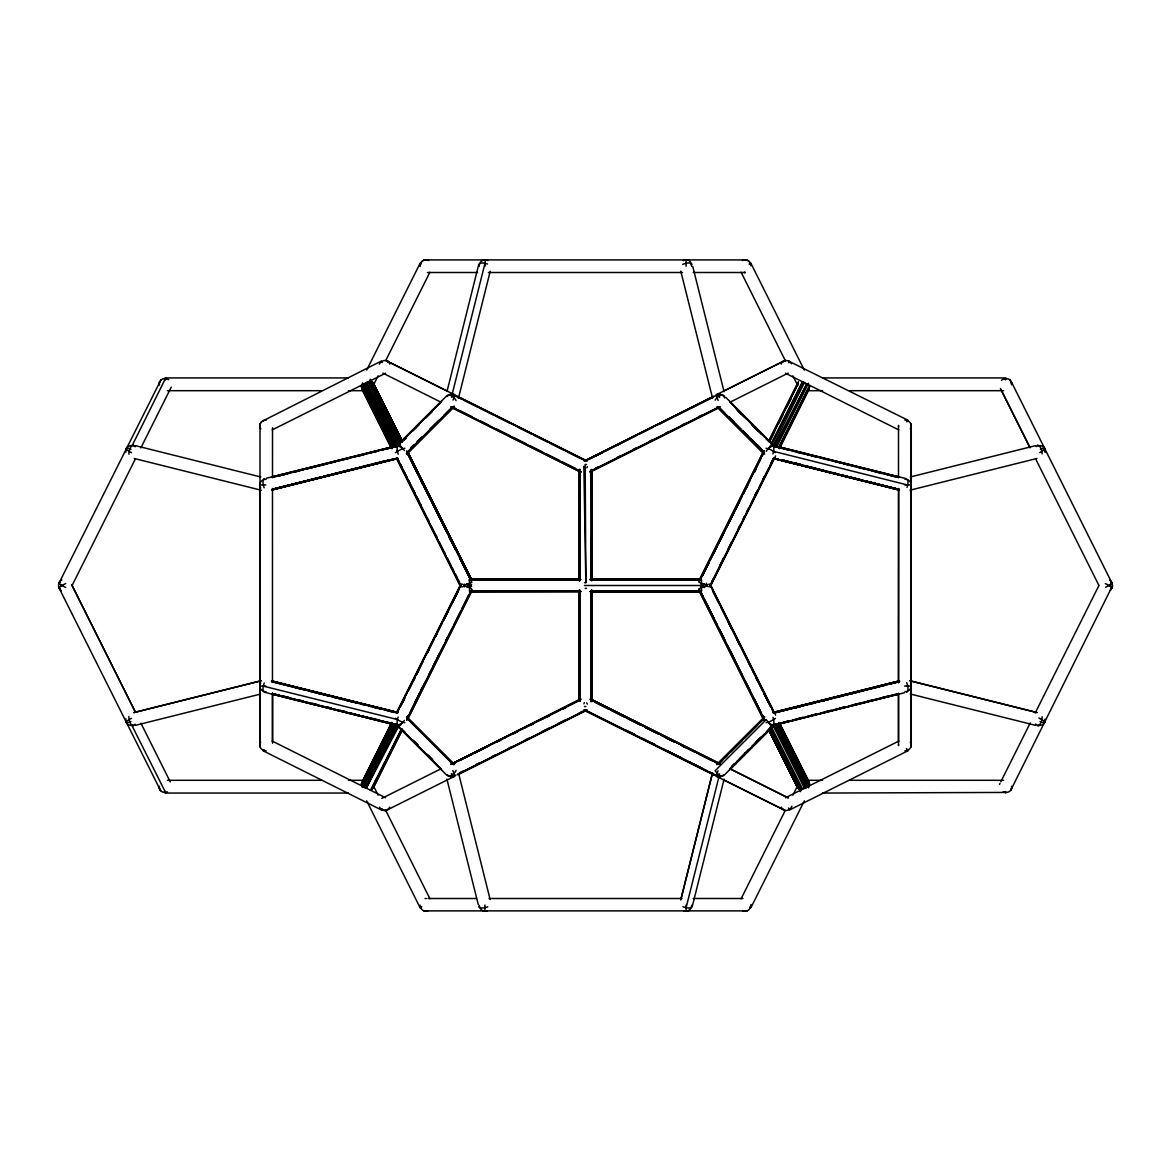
<?xml version="1.0" encoding="UTF-8"?>
<svg xmlns="http://www.w3.org/2000/svg" width="1171" height="1171" viewBox="0 0 1171 1171"><rect width="100%" height="100%" fill="white"/><g stroke="black" fill="none" stroke-linecap="round" stroke-linejoin="round"><path stroke-width="1.5" d="M272.506 477.753L272.521 427.752M579.118 700.126L579.177 590.594M591.779 590.404L591.838 701.488L591.721 590.286M898.494 477.797L898.508 425.351L898.552 426.566M898.669 488.527L898.508 682.913L898.494 488.556M911.272 687.875L910.892 747.127M579.382 469.952L579.147 580.304L579.133 469.366M579.308 701.18L579.484 589.994M590.77 656.609L590.901 701.561L591.823 590.55M579.601 589.862L579.235 701.327L579.235 590.418M579.513 580.875L580.069 469.454L580.231 513M579.25 591.501L579.601 701.136L580.231 596.185M580.143 579.762L580.231 567.086M590.77 605.714L590.872 591.223M590.77 636.175L591.062 590.535M260.548 428.571A6.397 5.723 -0.1 0 1 260.021 427.459L259.801 425.044A6.382 5.709 -0.1 0 1 266.124 420.096M260.709 683.074A6.382 5.709 0 0 0 259.801 685.342L259.757 686.543A6.382 5.709 0 0 0 266.124 691.798M260.021 746.835L259.801 744.419M898.552 744.419L898.508 745.634L898.508 693.715M1011.656 384.439L1009.944 379.872M397.247 450.381L397.833 453.001A6.382 2.796 75.8 0 0 398.301 454.246M464.536 584.139L464.536 586.847M264.309 682.927A6.382 2.796 -75.9 0 0 263.812 684.127L263.08 687.406A6.382 2.781 -76 0 0 263.314 690.788L263.87 691.841A6.382 2.781 -76 0 0 264.383 692.222L398.784 725.844A6.382 2.781 -75.9 0 1 397.203 720.941L397.73 718.306A6.382 2.781 -76.2 0 1 398.169 717.047M911.155 426.873L910.892 423.873M911.155 746.234L910.892 743.248M1045.132 719.184A6.382 5.577 26.9 0 1 1045.059 721.585L1044.678 722.053A6.397 1.391 26.7 0 0 1043.785 721.029M691.812 905.212L691.168 907.818A6.382 5.709 90 0 1 683.879 910.76A6.397 5.709 -90 0 0 689.134 910.291M907.701 480.212L906.354 478.69L772.216 445.156A6.382 2.766 -75.9 0 1 772.772 445.404L773.563 446.678A6.397 2.796 -75.9 0 1 773.811 450.045L773.284 452.679A6.397 2.796 -75.9 0 1 772.831 453.953M260.021 424.165L259.933 686.089M259.801 745.942L260.021 743.526M910.892 427.752L911.155 424.751M61.141 586.115L61.375 585.032A6.382 1.405 26.6 0 1 59.267 582.572L160.837 380.077M447.015 391.451L478.69 264.646M452.255 393.88L484.911 263.636L486.228 263.592A6.382 2.781 14 0 1 487.487 264.031M458.432 398.33L490.21 271.262M680.746 900.016L712.568 772.67M681.215 898.098L712.188 774.294M682.942 906.705A6.397 2.796 14 0 0 684.142 907.188L686.104 907.657L718.95 776.797M724.102 779.125L692.222 906.617A6.397 2.796 14 0 1 691.841 907.13L690.788 907.686A6.397 2.796 14 0 1 687.421 907.92L686.104 907.657M125.824 449.986L126.468 448.347A6.382 1.391 26.6 0 1 126.922 448.259M263.182 420.74L381.453 361.005L382.214 362.527M907.203 686.089L907.496 685.094A6.382 2.766 75.9 0 0 906.559 682.664M159.402 382.624L159.666 381.775A6.397 5.577 26.6 0 0 159.476 385.054M61.273 590.726A6.382 6.382 0 0 1 58.696 584.139L59.809 581.68M910.994 686.089L904.539 686.089M58.696 584.139L59.267 582.572A6.382 6.382 0 0 1 61.843 579.908M263.373 750.699L263.929 749.586L263.285 750.889L381.453 809.981L381.278 809.176A6.382 5.562 63.3 0 1 379.536 807.141M1010.763 790.249L1112.45 585.837L1112.026 583.173L1010.924 380.985A6.382 5.577 -26.4 0 0 1006.489 378.57L1003.84 378.95A6.382 5.577 -26.4 0 0 1001.512 380.282M1011.085 789.752L1011.524 788.654A6.382 5.577 26.5 0 0 1011.598 786.253A6.382 5.577 26.7 0 1 1011.085 789.752A6.382 5.577 26.5 0 1 1003.196 791.772M421.838 906.866L420.111 907.715L366.684 800.876M749.586 263.929L750.889 263.27L804.316 370.124M363.815 786.985L394.203 723.751L362.263 787.556M1109.625 585.954L1110.298 584.549A6.397 1.391 -26.6 0 0 1111.777 582.968L1111.294 582.397A6.397 1.405 -26.5 0 0 1110.855 582.382M999.507 784.438L1000.019 783.37M778.935 447.878L789.239 426.815M373.154 788.112L402.224 729.767L372.964 787.468L391.26 750.069M400.819 730.558L392.856 746.82L400.994 730.836M407.742 718.892L471.957 590.184L406.835 719.506L431.104 670.354M432.714 667.075L439.14 653.974M445.58 640.874L447.19 637.61M390.104 727.82L391.7 724.6M375.803 780.384L372.583 786.912L378.277 775.758M401.287 729.621L371.514 789.854L402.297 728.874L372.437 789.078M408.694 714.954L407.098 718.204L408.767 714.91M415.105 701.971L419.101 693.861M705.001 570.833L709.011 562.709M715.437 549.741L724.264 531.897M725.874 528.648L764.4 450.776M779.227 448.464L807.946 390.353M128.898 454.246A6.382 2.796 -76 0 1 128.912 453.001L129.381 450.381A6.382 2.796 -76 0 1 132.206 445.507L165.535 378.35L166.194 378.687M391.656 723.385L363.698 779.769L377.691 752.177M416.993 674.013L418.618 670.734M427.561 652.745L429.186 649.466M435.7 636.38L437.325 633.101M443.838 620.015L447.908 611.833M451.962 603.65L458.476 590.565M455.651 596.625L457.261 593.39M420.931 689.968L422.555 686.689M401.009 730.924L372.802 787.863L401.931 730.075M802.662 381.629L771.762 443.868L803.291 381.951M391.085 723.824L361.327 783.97L392.446 722.975M400.541 706.713L404.61 698.531M408.679 690.348L412.748 682.181M416.817 673.998L423.317 660.912M427.386 652.73L433.899 639.644M435.524 636.365L442.038 623.279M443.663 620.001L460.745 585.646M406.703 720.311L471.298 590.243M373.622 787L401.931 730.133M407.552 718.818L471.254 590.945M699.716 580.743L763.58 451.611M779.652 447.805L808.751 389.475M72.251 585.149L135.294 459.076M140.871 447.893L171.273 387.103M366.684 370.109L420.111 263.27L421.238 263.826M373.242 385.537L378.101 375.818M386.196 359.629L429.903 272.214M362.395 781.174L391.831 722.287M396.354 713.329L460.832 584.212M397.145 711.748L461.169 584.022L396.793 713.241L458.476 590.462M361.371 785.199L392.446 723.034M361.678 786.4L392.753 724.249M363.903 786.956L394.978 724.805L364.825 787.863L396.808 724.044L397.994 724.717L366.099 788.507L398.433 726.752M375.305 781.335L376.945 778.071M383.488 764.985L385.127 761.706M391.67 748.62L393.295 745.356M410.406 711.631L416.949 698.545M418.589 695.281L425.132 682.195M429.215 674.013L435.758 660.927M437.398 657.663L443.941 644.577M445.58 641.298L452.123 628.212M453.748 624.948L460.291 611.862M461.93 608.583L468.473 595.497M372.964 787.468L401.58 730.221M406.835 719.462L471.445 590.243M407.479 719.448L472.22 589.979M788.683 362.732L789.737 361.81A6.382 5.577 63.5 0 1 791.479 363.844M798.183 382.361L768.718 441.511M698.794 581.006L763.404 451.786M768.981 440.662L798.417 381.775M699.058 580.801L763.668 451.582M699.775 580.011L764.312 450.689M769.552 440.398L798.183 383.137M764.165 451.523L699.555 580.743L728.962 522.617M769.449 441.394L798.051 383.825L768.703 441.657M702.541 575.488L709.084 562.402M710.709 559.138L717.252 546.052M718.892 542.773L725.435 529.687M727.074 526.423L733.617 513.337M735.256 510.058L741.799 496.972M745.883 488.79L749.967 480.622M754.065 472.44L760.608 459.354M762.233 456.075L763.873 452.811M770.577 439.725L774.66 431.543M778.759 423.36L782.843 415.178M786.927 407.01L791.025 398.828M702.673 575.62L704.298 572.356M713.3 554.366L714.939 551.087M721.482 538.001L723.122 534.737M729.665 521.651L731.29 518.372M737.832 505.287L739.472 502.022M746.015 488.936L747.654 485.658M772.714 446.136L804.609 382.346M775.802 445.961L806.878 383.795M776.666 446.956L808.561 383.166M778.51 447.644L809.585 385.493M711.383 582.411L713.007 579.147M719.55 566.061L723.649 557.879M727.733 549.697L731.831 541.529M738.359 528.443L739.999 525.164M746.542 512.078L748.181 508.814M754.724 495.728L756.364 492.449M762.907 479.363L764.531 476.099M771.074 463.013L772.714 459.735M710.27 585.339L774.06 457.759L769.976 465.795M779.066 447.805L807.243 391.319M710.124 586.173L773.914 458.593M779.301 447.615L809.688 386.708M709.846 586.949L774.573 457.7L723.136 559.518M779.125 448.625L809.512 387.894M710.168 586.773L775.641 455.856M779.769 447.615L808.385 390.367M906.866 421.823L907.73 420.111L788.639 361.107L789.737 361.81M741.111 898.772L784.819 811.357M792.913 795.168L797.773 785.448M804.331 800.876L750.904 907.73L749.777 907.159M1000.839 781.745L1030.29 722.858M1035.179 713.051L1098.735 585.895M396.984 712.114L460.95 584.915M402.97 701.985L404.595 698.765M413.539 680.995L415.163 677.76M379.331 748.942L385.888 735.974M712.539 580.523L721.512 562.739M370.417 790.44L401.272 729.533M382.346 767.737L391.26 750.084M730.602 519.397L737.13 506.472M743.658 493.547L745.298 490.327M743.029 519.09L744.654 515.855M751.197 502.93L757.725 490.02M759.364 486.785L768.337 469.015M770.899 444.014L802.647 381.556M908.403 686.089L907.891 687.084A6.397 2.781 76 0 1 907.759 690.553L907.247 691.695A6.382 2.781 75.9 0 1 906.764 692.149M590.828 470.844L591.457 469.644A6.397 6.397 0 0 1 590.623 471.123M773.914 446.766L806.819 383.751M420.184 907.686L421.062 907.247M906.969 487.487A6.382 2.796 -75.9 0 0 907.408 486.228L907.935 483.579A6.382 2.796 -75.9 0 0 907.701 480.198M397.379 446.898L397.891 445.756A6.382 2.781 76.1 0 1 398.93 445.126L266.578 478.222M1110.986 589.569L1111.747 588.413M263.768 479.29L263.241 480.432A6.382 2.796 75.8 0 0 263.109 483.916L263.709 486.536A6.382 2.796 75.8 0 0 264.178 487.765M484.911 911.038L484.75 911.258A6.382 5.709 89.9 0 0 487.136 910.76A6.382 5.709 -90 0 1 479.202 905.212M456.075 770.372A6.382 3.689 -45 0 1 454.714 772.553L452.753 774.412A6.382 3.689 -45 0 1 449.474 775.905L447.644 775.758A6.382 3.674 -45 0 1 446.956 775.348L395.564 723.941M1005.479 792.811L1005.479 791.494M729.504 769.449L745.781 752.909M748.284 750.362L759.555 738.901M765.805 732.548L772.07 726.181L766.961 731.275M411.006 447.556L413.539 444.995M406.644 452.855L453.894 406.396M441.496 401.536L402.224 441.086L373.608 383.971M406.527 453.836L453.44 406.674M729.899 768.732L736.252 762.336M740.072 758.501L750.23 748.254M755.324 743.131L764.209 734.173M729.767 769.362L769.084 729.855M441.438 401.243L401.419 441.335L441.394 401.565M402.531 441.408L406.381 437.544M412.939 430.899L419.247 424.649M425.717 418.091L432.128 411.768M406.454 453.118L452.796 406.688M718.687 764.019L722.492 760.199M725.025 757.652L764.37 718.16M730.455 768.937L769.83 729.518L729.665 769.581L769.435 729.606L798.066 787.761L768.703 729.401L797.51 787.322L768.952 730.265M395.564 447.044L446.956 395.637A6.382 3.674 45.1 0 1 452.738 396.588M407.245 453.397L453.499 407.142M716.754 764.663L764.634 716.798M717.311 764.4L764.59 717.12M718.233 764.517L727.147 755.602M730.953 751.782L742.399 740.321M744.946 737.774L757.666 725.039M760.213 722.492L764.019 718.672M736.574 761.736L745.312 752.924M751.738 746.571L760.579 737.715M773.08 725.961L729.621 769.42L773.768 725.596M717.442 763.96L764.4 717.34M731.904 766.097L734.48 763.536M744.815 753.275L748.693 749.425M756.437 741.741L761.604 736.618M729.914 768.776L737.569 761.179M740.116 758.647L769.464 729.504L797.875 786.663L780.984 752.411M416.92 441.774L422.043 436.754M429.742 429.215L438.715 420.418M443.838 415.383L452.811 406.586M403.819 440.325L406.396 437.808M484.911 911.111L484.911 905.037M782.462 362.029L784.453 360.756M126.263 448.742L126.131 448.844A6.382 5.577 26.6 0 1 128.561 446.253M387.864 809.556L386.269 810.332M388.099 809.381L385.976 810.405M470.113 591.238L471.269 590.521M467.185 587.11A6.382 1.391 -26.5 0 0 469.556 585.866L470.64 585.207A6.382 1.391 -26.5 0 0 471.562 584.549M382.112 808.678L381.278 809.176A6.397 5.577 63.3 0 0 389.68 807.141M783.136 361.429L785.317 360.536M160.632 790.703L59.428 588.735L60.336 588.589M580.875 698.941L451.494 764.341L500.632 739.926M464.375 758.252L472.542 754.139M480.695 750.04L488.863 745.927M497.031 741.829L505.184 737.73M513.352 733.617L526.408 727.045M529.673 725.405L542.729 718.848M545.993 717.194L559.065 710.636M562.329 708.997L580.274 699.965M272.214 429.889L385.552 373.227M749.177 264.134L750.831 263.299M716.784 394.539L783.384 361.268M584.08 461.052L713.768 396.135M723.195 391.334L784.175 360.858M584.827 460.876L712.407 397.086M585.661 460.73L713.241 396.94M588.589 459.618L603.665 451.904M604.939 451.45L620.015 443.721M621.303 443.267L636.38 435.539M639.644 433.914L652.73 427.371M658.922 424.458L673.998 416.73M675.272 416.276L690.348 408.547M691.637 408.094L706.713 400.38M707.987 399.926L713.256 397.101M595.38 468.327L598.644 466.702M616.634 457.7L619.913 456.061M632.999 449.518L636.263 447.878M649.349 441.335L652.628 439.711M665.714 433.168L668.978 431.528M682.064 424.985L685.342 423.346M698.428 416.803L701.692 415.163M590.243 471.284L719.477 406.674M590.257 471.445L720.209 406.615M590.228 471.84L719.448 407.23M590.052 472.176L719.287 407.552M730.499 401.96L788.156 373.125M381.79 798.402L440.442 769.084M579.469 699.555L450.806 764.37L580.304 699.936M451.538 764.004L580.757 699.394M459.749 760.594L463.028 758.969M476.114 752.426L484.296 748.328M497.382 741.785L500.646 740.16M513.732 733.617L517.011 731.977M530.097 725.435L533.361 723.795M546.447 717.252L549.726 715.613L541.529 719.594M459.749 772.714L463.013 771.074M476.099 764.531L479.378 762.892M492.464 756.349L495.728 754.71M508.814 748.167L512.093 746.542M525.179 739.999L528.443 738.359M541.529 731.816L549.711 727.733M557.894 723.634L566.061 719.55M579.147 713.007L582.426 711.368M457.759 774.046L585.354 710.255M458.608 773.914L586.188 710.109M457.48 774.821L586.92 709.948M453.88 772.977A6.382 1.405 63.2 0 1 454.231 776.461L387.103 810.01A6.382 5.562 63.3 0 1 382.375 809.878M459.12 774.002L586.978 710.08M785.463 797.758L898.786 741.097M906.515 748.459L907.73 750.889L789.547 809.981L788.581 808.034M503.896 738.301L516.982 731.802M525.164 727.733L533.347 723.663M452.928 764.034L456.163 762.423M473.977 753.568L477.212 751.958M595.497 456.061L603.68 452.021M616.78 445.551L620.045 443.941M1042.117 453.938A6.382 2.781 76 0 0 1042.058 452.679L1041.531 450.045A6.382 2.781 75.9 0 0 1039.306 445.917L1037.36 446.019A6.382 5.562 -26.5 0 0 1036.13 446.59M125.941 452.123A6.382 5.577 26.4 0 1 131.313 445.624L133.479 445.156M478.939 264.104L479.583 263.797A6.382 5.709 -90 0 1 485.365 259.757A6.382 5.709 89.9 0 1 487.678 260.533A6.382 5.709 90 0 0 481.896 260.694M363.01 781.73L364.152 781.233M1039.306 445.917L1039.994 445.624A6.382 5.562 -26.5 0 1 1044.298 447.82M906.881 750.611L908.125 750.099L907.73 750.889M420.228 263.329L420.755 263.182A6.382 5.709 89.9 0 1 424.458 259.918L746.542 259.918A6.382 5.709 -89.9 0 1 750.904 265.788M485.365 259.757L484.911 266.285M135.163 724.234A6.382 5.577 -26.5 0 1 132.66 725.244L130.684 725.347A6.382 5.577 -26.7 0 1 126.131 722.141L126.248 722.331M278.639 475.938L289.178 473.274M292.691 472.396L303.245 469.747M306.758 468.854L317.297 466.204M320.81 465.311L331.349 462.662M334.877 461.769L345.416 459.12M348.929 458.227L398.14 445.844M291.681 484.384L272.243 489.288L397.35 458.285L272.433 489.785M295.209 483.491L305.807 480.813M309.349 479.92L319.946 477.241M323.489 476.348L328.788 475.016M332.315 474.123L342.927 471.445M346.455 470.552L357.053 467.873M360.595 466.98L365.894 465.634M374.735 463.409L380.033 462.077M271.789 489.537L361.78 466.834M365.308 465.941L375.891 463.277M379.419 462.384L390.002 459.705M271.804 489.873L397.32 458.3M899.328 681.01L773.797 712.554L899.372 681.551M773.738 712.685L898.743 681.244M775.246 712.554L898.977 681.376L773.123 712.51M782.228 710.958L775.158 712.744L796.295 707.547M785.756 710.065L796.368 707.386M833.474 698.033L799.895 706.494L810.391 704.064M837.016 697.14L898.874 681.537M800.803 706.464L795.519 707.796L800.759 706.406M814.884 702.907L809.615 704.239L814.884 702.863M823.696 700.682L828.98 699.35L823.711 700.668M846.574 694.901L857.143 692.237M860.656 691.344L871.224 688.68L860.787 691.388M874.752 687.787L885.305 685.123M888.833 684.23L899.387 681.566M271.467 477.007L399.252 445.156M272.653 477.08L390.909 447.512M274.146 476.963L307.68 468.59M311.208 467.697L321.805 465.048M325.333 464.17L335.916 461.52M339.444 460.642L350.041 457.993M353.569 457.114L364.152 454.465M367.679 453.587L378.277 450.937M381.805 450.059L392.387 447.41M279.357 475.821L284.641 474.504M293.467 472.294L298.766 470.976M307.592 468.766L312.891 467.449M316.419 466.556L327.002 463.921M330.529 463.028L335.828 461.711M344.655 459.5L349.953 458.183M358.765 455.973L364.064 454.655M372.89 452.445L378.189 451.113M387.001 448.917L392.3 447.585M276.4 488.205L287.027 485.555M290.569 484.677L301.21 482.013M304.753 481.135L352.603 469.176M356.16 468.298L366.786 465.634M370.329 464.755L395.139 458.564M272.14 489.463L395.681 458.578M271.672 489.99L397.584 458.432M272.902 489.785L398.199 458.461M910.189 477.007L1035.632 445.624M910.013 490.195L1036.95 458.461M133.787 712.612L261.118 680.761M133.918 712.568L261.265 680.746M135.382 725.361L260.548 694.066M772.67 712.568L899.46 680.922M773.255 712.524L898.098 681.2M773.914 712.436L899.445 680.922M781.335 711.265L786.634 709.933M851.961 693.598L857.245 692.266M874.913 687.86L885.496 685.211M889.023 684.318L899.621 681.668M783.384 722.229L788.654 720.912M797.451 718.716L802.721 717.399M811.518 715.203L816.787 713.886M825.57 711.69L830.854 710.387M839.636 708.192L844.906 706.874M853.703 704.679L858.972 703.361M867.755 701.166L873.039 699.848M881.822 697.653L887.091 696.35M778.613 723.59L789.21 720.941M792.738 720.063L803.321 717.413M806.848 716.52L817.446 713.886M820.973 712.993L831.556 710.343M835.099 709.465L845.682 706.816M849.209 705.937L896.854 694.022M772.889 725.156L898.523 693.744M771.762 725.844L898.83 694.066M904.436 692.764L772.07 725.859A6.382 2.781 75.9 0 0 773.826 721.248L773.372 718.628A6.382 2.766 75.9 0 0 772.933 717.369M271.789 489.888L398.038 458.476M365.132 465.809L370.446 464.492M379.316 462.296L384.63 460.979M814.006 702.995L824.501 700.58M828.102 699.511L838.597 697.096M842.212 696.013L852.781 693.408M856.308 692.529L861.593 691.227M870.404 689.046L875.688 687.728M423.873 910.877L747.127 910.877M743.541 260.006L744.741 259.757A6.382 5.709 90 0 0 742.429 260.533M164.218 378.584L165.535 378.35M1004.162 378.848L1006.797 378.584M688.607 260.372A6.382 5.709 -89.8 0 0 687.45 259.918L684.45 260.006A6.382 5.709 -89.8 0 0 683.352 260.533A6.382 5.709 90 0 1 691.432 263.812L692.149 264.236M1043.947 722.741L1044.752 722.331A6.382 1.391 26.6 0 0 1042.805 720.253L1040.082 718.613M906.881 420.389L907.627 420.301M1037.535 725.844A6.382 2.781 -76 0 0 1038.809 725.493L1039.994 725.361A6.382 5.577 26.6 0 0 1045.22 719.814M420.491 907.188A6.382 5.709 89.9 0 0 425.673 911.258L426.873 911.14M425.058 898.538L426.273 898.508M584.49 582.675L585.851 582.646L585.163 464.463L586.525 464.492M1110.679 582.397L1111.806 582.88A6.397 1.405 -26.5 0 1 1109.64 585.032L1108.029 586.027A6.397 1.405 -26.5 0 1 1105.629 587.257M472.982 580.231L580.743 579.63L469.849 579.616M481.647 580.231L470.669 580.099L579.499 579.777M579.733 590.931L470.391 591.238L581.036 591.487L470.142 591.618M590.535 591.077L688.929 590.77M581.006 591.516L469.322 591.882M700.009 590.726A6.382 6.382 0 0 0 701.195 591.384L589.979 591.604L700.58 591.765M427.459 272.506L477.592 272.506M488.38 272.506L682.473 272.506M693.276 272.506L745.341 272.506L744.127 272.404A6.382 5.709 90 0 0 745.312 272.506M348.431 377.926L165.535 377.926L165.535 379.843M822.569 377.926L1005.479 377.926L1005.479 379.843M167.365 390.69L321 390.69M348.431 390.69L363.069 390.69M807.946 390.69L822.569 390.69M850.014 390.69L1003.649 390.69M265.788 484.896L259.742 484.896L259.757 745.634A6.382 5.709 0 0 0 266.124 750.889M904.539 484.896L911.243 484.896L911.258 425.659L911.272 483.111M470.464 579.133L580.099 579.118M591.004 579.118L701.37 579.133M589.994 579.484L700.902 579.484L590.404 579.235M590.257 579.616L701.166 579.616M591.267 580.084L700.346 580.084L589.964 579.513M467.317 585.5L470.962 585.5M584.461 585.5L703.683 585.5M469.571 591.077L580.479 591.077M590.755 591.867L700.199 591.882M265.788 686.089L259.86 686.089L259.801 685.328M167.365 780.296L321 780.296M348.431 780.296L363.069 780.296M807.946 780.296L822.569 780.296M850.014 780.296L1003.649 780.296M348.431 793.06L165.535 793.06L165.535 791.494M822.569 793.06L1006.46 792.43M428.059 898.508L476.407 898.508M489.01 898.508L682.005 898.508M693.203 898.494L742.941 898.508M469.527 579.162L580.714 579.279L470.113 579.484L579.469 579.733M701.488 591.823L590.301 591.706L700.902 591.501L591.545 591.253L700.36 590.916L660.268 590.77M470.654 580.084L514.391 580.231M545.291 590.77L579.762 590.887M590.521 591.092L701.166 591.37M658 590.77L701.444 591.062M686.104 259.772L686.104 266.285M745.341 911.258L744.127 911.14A6.382 5.709 -89.9 0 1 742.97 910.76A6.397 5.723 89.7 0 0 745.341 911.258A6.382 5.709 -89.9 0 0 750.904 904.524M163.896 792.357L165.535 792.694M427.474 260.006L426.273 259.757A6.382 5.709 -90 0 1 428.586 260.533M781.32 459.705L791.889 462.34L781.277 459.779L786.634 461.052M800.686 464.521L795.402 463.204L814.723 468.21M795.475 463.233L800.788 464.55M809.629 466.731L814.943 468.049M272.023 681.361L397.115 712.451L271.555 680.922M295.312 687.728L300.596 689.046M309.422 691.227L314.706 692.529M318.234 693.408L328.802 696.013L323.489 694.637M346.426 700.375L357.009 702.995M360.536 703.873L371.105 706.494M374.632 707.357L395.783 712.597M273.019 693.715L280.103 695.472M283.645 696.35L288.959 697.667M326.167 706.903L331.481 708.221M340.351 710.416L345.665 711.734M771.601 445.185L898.991 476.904M778.525 447.234L898.523 477.241M772.714 445.946L779.784 447.703M783.311 448.595L793.894 451.245M797.422 452.123L808.019 454.772M811.547 455.651L822.13 458.3M825.657 459.178L836.255 461.828M839.783 462.706L850.366 465.355M853.908 466.234L887.428 474.621M890.97 475.499L898.025 477.27M778.7 447.585L783.999 448.917M792.826 451.113L798.124 452.445M806.951 454.655L812.235 455.973M821.061 458.183L826.36 459.5M835.186 461.711L840.471 463.028M844.013 463.921L854.596 466.556M858.123 467.449L863.422 468.766M872.249 470.976L877.533 472.294M886.359 474.504L891.658 475.821M774.163 458.754L897.952 489.756M772.962 458.476L899.46 490.078L773.694 458.315M135.236 445.595L260.826 477.007M134.211 458.476L261.279 490.254M910.013 680.79L1036.803 712.51M909.735 680.746L1037.082 712.568M910.204 693.993L1035.764 725.391M271.789 681.112L398.33 712.568M273.033 681.229L398.052 712.51M271.467 681.668L296.161 687.86M299.527 688.636L310.271 691.388M313.667 692.178L324.279 694.842M327.807 695.72L338.419 698.384M341.947 699.263L352.559 701.927M356.145 702.863L361.4 704.137M370.27 706.406L375.54 707.679M384.381 709.933L389.694 711.221M263.182 686.089L397.203 719.492M272.477 693.744L392.49 723.751M271.731 694.066L399.399 725.8M783.414 448.786L788.698 450.118M797.51 452.328L802.794 453.645M811.605 455.87L816.904 457.188M876.816 472.22L882.1 473.552M890.911 475.763L896.196 477.08M765.966 448.259A6.382 1.391 26.6 0 1 773.533 451.333L907.203 484.896M818.251 469.103L828.805 471.767M832.332 472.66L842.886 475.324M846.413 476.216L899.226 489.537L773.592 458.373L898.581 489.785M899.196 489.873L773.68 458.3L898.786 489.302L879.333 484.384M271.804 681.112L397.32 712.685M283.792 696.262L289.076 697.594M326.065 706.889L331.349 708.221M340.161 710.431L345.445 711.763M348.973 712.641L359.541 715.305M363.054 716.184L373.637 718.848M377.15 719.726L387.718 722.39M391.246 723.268L398.301 725.039M272.975 693.73L390.924 723.458M272.316 694.037L392.051 724.088M778.949 446.912L898.391 477.065M790.981 462.077L796.28 463.409M805.121 465.634L810.42 466.98M813.947 467.873L824.56 470.552M828.087 471.445L838.685 474.123M842.227 475.016L847.526 476.348M851.054 477.241L861.666 479.92M865.193 480.813L875.806 483.491M272.243 681.698L291.681 686.601M295.209 687.494L305.807 690.173M309.349 691.066L319.946 693.744M346.455 700.448L357.053 703.112M360.595 704.005L365.894 705.352M374.735 707.577L380.033 708.923M388.874 711.148L394.173 712.495M372.861 718.467L378.16 719.814M387.001 722.039L392.3 723.385M385.683 360.536L454.934 394.964A6.382 5.577 -63.6 0 1 456.485 396.808M907.335 750.099L907.671 750.772L907.174 749.762M723.107 779.608L785.024 810.405M132.206 445.507L133.962 446.136A6.382 5.577 26.4 0 1 135.163 446.751M452.987 400.101A6.382 1.391 -63.5 0 0 454.158 394.51L453.338 394.188A6.382 5.577 -63.6 0 0 449.723 394.51L448.083 395.564A6.382 5.577 -63.6 0 0 447.161 396.545M714.53 774.192A6.382 5.577 -63.5 0 0 716.081 776.022L717.677 776.797A6.382 5.577 -63.5 0 0 723.415 774.968M1038.809 725.493L1038.018 725.171A6.382 5.577 26.6 0 1 1035.545 724.029M716.842 776.475L784.731 810.332M484.911 263.636L483.594 263.065A6.382 2.781 14 0 0 480.227 263.299L479.583 263.797A6.382 5.709 90 0 0 479.202 266.461M386.562 360.756L447.79 391.334M690.348 762.497L585.661 710.402L713.315 774.47M693.627 764.121L706.713 770.635M709.977 772.26L713.256 773.899L710.065 772.275M584.124 710.036L713.739 774.851L584.036 710.08L713.256 774.207L663.21 748.898M785.463 373.242L898.786 429.903M457.276 396.149L586.788 460.818M455.212 395.52L586.949 461.154M457.759 396.94L585.354 460.73M457.759 397.101L461.023 398.74M464.302 400.38L477.387 406.923M480.652 408.547L493.738 415.09M497.016 416.73L510.102 423.273M518.285 427.371L531.371 433.914M534.635 435.539L547.721 442.082M550.999 443.721L564.085 450.264M567.35 451.904L580.435 458.447M452.826 407.127L456.09 408.767M459.369 410.392L472.455 416.935M480.622 421.033L488.805 425.117M496.987 429.201L510.073 435.744M513.337 437.383L526.423 443.926M529.702 445.565L542.788 452.108M546.052 453.748L559.138 460.291M562.417 461.916L575.503 468.459M451.538 406.835L580.757 471.445M450.689 406.688L580.816 471.942M382.858 373.125L440.516 401.96M451.786 407.596L581.006 472.206L452.021 407.625M590.521 699.072L719.243 763.404M787.6 797.597L730.631 769.098L788.405 798.022M590.199 699.043L719.418 763.653M591.092 699.687L720.311 764.297M590.257 699.555L720.077 764.458L591.296 699.599M595.512 702.527L608.598 709.07M611.862 710.709L624.948 717.252M628.227 718.877L641.313 725.42L590.843 699.863M657.663 733.602L644.577 727.059L657.648 733.646M660.942 735.242L674.028 741.785M682.21 745.868L695.296 752.411M698.56 754.051L711.646 760.594M714.925 762.233L718.189 763.873M584.929 710.036L715.788 775.465M272.228 741.082L385.552 797.744M591.223 699.409L718.935 763.404M630.906 732.461L634.126 734.085M651.896 743.029L655.131 744.654M668.056 751.153L680.98 757.652M689.06 761.706L701.985 768.205M665.787 737.774L673.94 741.887M682.078 746L685.342 747.654M626.046 730.133L634.126 734.217M642.206 738.286L655.131 744.815M379.36 364.166A6.397 5.577 -63.6 0 1 386.811 360.844L387.864 361.429M61.141 584.871L63.263 586.188A6.382 1.405 26.6 0 0 65.693 587.418M1044.239 448.259L1045.059 449.401A6.382 5.577 -26.6 0 1 1045.132 451.816M782.901 809.381L783.897 810.01M452.753 396.574L454.699 398.433A6.382 3.689 45 0 1 456.075 400.614M755.31 428.352L757.9 430.913M717.706 407.332L763.536 452.709M764.165 452.46L718.101 406.732L764.517 453.104M397.13 725.522L441.13 769.201M406.527 717.091L453.631 764.048L407.391 717.721M396.632 724.878L441.394 769.42M725.566 397.159L775.597 447.263M729.621 401.58L773.08 445.024M769.464 441.511L729.855 401.887L751.475 423.843M737.73 410.421L746.571 419.262M754.168 426.844L761.75 434.426M729.152 416.92L734.261 422.028M743.204 430.972L748.313 436.095M755.983 443.75L761.091 448.874M764.312 453.353L718.306 407.347L763.99 452.299L760.242 448.537M717.238 406.571L764.604 454.128M717.823 407.449L763.829 453.455M406.923 717.34L454.202 764.619M406.6 717.296L453.88 764.575M406.644 718.13L453.118 764.546M402.648 729.796L405.21 732.343M414.168 741.287L418.003 745.122M428.249 755.339L432.084 759.174M718.526 406.791L724.849 413.114M728.64 416.905L741.272 429.552M743.805 432.084L756.451 444.731M717.34 406.879L763.799 453.426M412.895 740.057L418.003 745.166M426.932 754.124L433.299 760.506M401.419 729.65L441.438 769.757M402.224 729.914L409.821 737.554M412.353 740.116L441.496 769.449M735.359 407.859L744.229 416.817M750.582 423.229L758.193 430.899M765.805 438.583L768.337 441.145M755.295 427.708L764.195 436.724M736.53 409.367L741.609 414.519M751.782 424.824L754.314 427.4M729.899 401.814L750.377 422.731M752.938 425.351L761.897 434.5M757.505 444.98L760.008 447.542M751.562 439.169L754.109 441.789M761.736 449.605L764.282 452.211M470.64 585.207L471.562 586.437M686.104 911.038L686.104 905.037M1044.298 447.805L1044.752 448.581A6.382 5.562 -26.5 0 1 1045.059 452.123M263.49 420.609L263.49 420.609A6.382 5.709 0 0 0 259.772 425.351L259.933 427.166M469.571 585.866L469 584.797A6.382 1.391 26.5 0 0 466.556 583.597M579.557 469.644L580.187 470.844M590.828 700.141L591.457 701.356M755.91 677.76L757.549 680.995M764.092 693.905L768.176 701.985M772.26 710.05L773.899 713.241M402.253 441.365L372.964 383.532L391.26 420.916M449.02 537.211L450.659 540.431M459.661 558.186L461.301 561.421M467.844 574.332L471.108 580.787L467.844 574.229M397.115 457.7L398.74 460.935M402.839 469.015L406.923 477.08M413.465 490.005L415.09 493.225M712.539 590.462L774.47 713.315M727.733 621.274L731.846 629.427M735.959 637.58L740.072 645.719M744.185 653.872L750.772 666.899M752.426 670.163L773.006 710.899M786.356 738.579L787.981 741.785M796.909 759.437L803.394 772.275M699.716 591.077L760.579 711.675M370.168 379.199L401.258 441.35L371.983 381.483L402.268 441.335L372.7 382.053L401.975 440.53M372.876 384.161L401.58 441.174L372.934 383.224L402.312 441.584M779.315 722.814L808.619 781.203M771.265 726.679L802.677 789.195M703.142 596.668L699.892 590.199L703.142 596.771M707.211 604.748L713.71 617.659M720.209 630.584L724.278 638.663M730.777 651.588L734.846 659.668M406.542 450.908L471.401 579.704M471.225 580.026L407.259 452.679L421.721 481.793M412.807 464.448L416.861 472.528M423.36 485.453L427.43 493.533M431.484 501.612L440.428 519.382M442.053 522.617L450.981 540.387M452.606 543.607L471.298 580.772L406.981 451.523L471.854 580.801M466.673 572.385L468.327 575.649M398.081 459.983L402.18 468.151M403.819 471.415L410.392 484.472M412.031 487.736L418.589 500.793M420.243 504.057L426.8 517.128M430.899 525.281L435.012 533.449M439.11 541.617L443.209 549.77M447.322 557.938L451.421 566.105M457.978 579.162L459.618 582.426M396.984 459.076L460.466 585.368M131.708 725.083L165.535 792.401M1001.249 390.104L1029.865 447.351M1035.574 458.769L1098.954 585.5M741.097 272.214L785.624 361.254M792.899 375.832L797.758 385.537M710.168 584.212L775.641 715.13M809.512 783.092L779.257 722.566L808.371 781.042L779.257 723.224L806.643 778.642M774.455 713.271L709.846 584.051L770.664 706.699L764.078 693.613M779.066 723.18L809.688 784.277M712.554 590.565L719.096 603.65M720.736 606.915L727.279 620.001M728.918 623.279L735.461 636.365M737.086 639.629L743.629 652.715M747.727 660.898L754.27 673.984M755.91 677.262L762.453 690.348M778.51 723.341L809.585 785.492M778.13 724.542L809.205 786.707M776.666 724.029L808.561 787.82M806.878 787.19L775.802 725.039L805.897 788.068M773.914 724.234L805.809 788.024M772.714 724.849L804.609 788.639M770.255 726.971L801.33 789.137M769.815 728.362L800.891 790.513M702.541 595.497L709.084 608.583M710.709 611.862L717.252 624.948M718.892 628.212L725.435 641.298M727.074 644.577L733.617 657.663M735.256 660.927L741.799 674.013M745.883 682.195L749.967 690.378M754.065 698.545L760.608 711.631M769.479 729.489L800.569 791.64M699.555 590.243L764.165 719.462M769.332 730.397L798.768 789.283M698.794 589.994L763.404 719.214M769.054 730.514L798.022 788.39M471.445 579.63L407.61 451.816L471.65 579.923M372.012 381.512L402.268 442.023M408.137 454.816L414.68 467.902M416.32 471.166L422.863 484.252M424.488 487.531L431.03 500.617M432.67 503.881L439.213 516.967M440.852 520.246L447.395 533.332M449.035 536.596L455.578 549.682M459.661 557.864L466.204 570.95M375.305 389.65L376.945 392.929M383.488 406.015L385.127 409.279M391.67 422.365L393.295 425.644M369.816 380.385L400.892 442.55M369.348 381.834L400.438 443.985M368.338 381.57L399.75 444.307M366.728 382.229L398.623 446.019M365.484 382.785L397.379 446.59M364.386 383.576L396.281 447.366M362.644 382.902L394.539 446.693M361.941 384L393.017 446.151M361.488 385.186L392.563 447.351M363.786 391.012L367.05 397.555M371.148 405.737L377.691 418.823M379.331 422.087L385.874 435.173M387.499 438.452L391.597 446.619M400.555 464.272L402.195 467.551M408.738 480.637L412.821 488.805M416.92 496.987L421.004 505.169M427.547 518.255L429.186 521.519M435.729 534.605L437.369 537.884M443.911 550.97L445.536 554.234M452.079 567.32L453.719 570.599M361.312 386.415L392.387 448.566M363.083 390.367L391.7 447.615M396.662 457.744L460.891 586.188L398.023 459.925M361.415 387.616L391.89 448.625L364.093 392.153M396.545 457.729L461.008 587.125L396.837 458.769M362.498 390.104L391.129 447.351M373.256 785.448L378.101 795.168M385.391 809.732L429.918 898.772M71.709 584.797L135.294 711.939M72.251 585.851L135.221 711.792M140.944 723.239L170.322 781.994M1000.415 388.435L1030.085 447.805M763.668 719.404L699.277 590.228L764.18 719.506L715.349 621.303M768.718 729.709L797.202 786.736M407.625 451.83L471.84 580.333M373.505 383.664L402.37 441.643M407.552 452.182L471.254 580.055M361.663 388.435L391.334 447.805M396.969 458.754L460.774 586.583M704.781 600.035L713.725 618.039M769.508 730.558L797.758 787.454M769.376 730.66L797.422 787.044M423.331 485.028L434.602 507.702M436.212 510.937L445.053 528.75M449.079 536.845L455.519 549.799M461.96 562.753L465.985 570.848M420.931 481.032L422.555 484.296M455.651 574.375L457.261 577.61M779.374 723.985L790.527 746.542M794.524 754.607L803.291 772.333M789.356 768.82L793.338 776.885M770.518 731.246L776.958 744.273M375.276 389.123L381.702 402.151L375.291 389.27M390.558 420.067L392.168 423.331M368.338 381.629L399.077 443.765M392.856 424.18L400.819 440.428M373.593 410.465L391.831 447.703M381.775 426.815L392.065 447.878M159.476 788.654L160.076 790.001A6.382 5.577 -26.5 0 0 167.497 791.918M1011.437 382.053L1011.524 382.346A6.382 5.577 -26.4 0 1 1011.598 384.747M692.778 266.564L724.073 391.7M680.775 271.13L712.524 398.038M458.827 774.28L490.151 899.591M446.912 779.125L478.236 904.436M911.155 744.127L911.258 745.341L911.258 685.943M691.812 266.461L690.568 263.241A6.397 2.781 -14 0 0 687.084 263.109L685.108 263.504A6.382 2.781 -14.1 0 0 682.664 264.426M583.861 466.38L585.851 582.646M590.77 538.001L591.048 579.63M579.806 591.487L580.231 660.283M591.399 591.677L591.618 701.034L591.618 589.95M591.501 701.019L591.253 590.374L591.092 701.429M590.77 596.61L591.092 700.463M580.231 628.915L580.099 590.652L579.777 701.297L579.513 589.964M898.494 693.203L898.508 742.033M591.838 470.581L591.867 579.806M272.506 693.232L272.521 741.741M259.742 687.889L259.757 745.634M911.155 488.556L911.155 682.43M910.818 486.726L910.818 684.259M591.867 469.351L591.897 580.113M591.838 590.521L591.867 701.634M591.618 580.86L591.384 469.834M591.092 470.522L591.092 579.601M590.916 591.253L590.916 700.346M580.084 469.439L580.084 580.348M579.923 469.571L579.396 581.036M579.616 590.243L579.616 701.151M272.492 488.556L272.462 682.43M272.521 693.1L272.521 743.234M133.611 725.8A6.382 2.796 76 0 1 130.303 723.078A6.382 2.796 76 0 1 128.912 716.462M130.947 721.643A6.382 1.391 -26.6 0 1 126.263 722.244A6.382 1.391 -26.6 0 1 131.533 718.306M59.955 588.632A6.382 1.405 -26.8 0 1 59.223 588.354A6.382 1.405 -26.5 0 1 62.122 585.456M62.136 585.471A6.382 1.405 -26.8 0 1 65.693 583.597M126.292 722.492A6.382 5.577 -26.5 0 1 125.941 718.877M130.947 449.342A6.382 1.391 26.7 0 0 126.292 448.508A6.382 1.391 26.6 0 0 131.533 452.694M59.223 582.646A6.382 1.391 26.7 0 1 60.131 582.368M160.076 790.001A6.382 5.577 -26.7 0 1 159.417 786.239M160.251 380.736A6.397 5.577 26.6 0 1 168.697 379.697M1042.117 716.754A6.382 2.781 -76 0 1 1038.809 725.493M1110.825 588.589A6.382 1.391 26.4 0 0 1108.878 585.456A6.382 1.405 26.7 0 0 1105.322 583.597M1112.377 584.475A6.382 6.382 0 0 1 1110.02 590.506M1109.464 580.084A6.382 6.382 0 0 1 1112.026 583.173M1044.547 722.639A6.382 1.391 26.6 0 1 1040.038 721.643M1038.867 718.013A6.382 1.391 26.6 0 1 1040.082 718.613M1043.99 449.81A6.382 1.405 -26.4 0 0 1044.737 448.83L1044.752 448.566A6.382 5.577 -26.6 0 0 1043.229 446.751M1039.775 452.548A6.382 1.405 -26.4 0 0 1042.044 451.259A6.382 1.391 -26.7 0 0 1044.737 448.581A6.382 1.405 -26.4 0 0 1040.346 449.225M1037.389 445.185A6.382 2.796 75.9 0 1 1038.633 445.404M420.111 266.461A6.382 5.709 -90 0 1 425.058 259.786M745.956 259.786A6.382 5.709 90 0 1 750.509 263.797M579.557 701.356A6.397 6.397 0 0 1 580.582 699.599M590.638 699.863A6.397 6.397 0 0 1 591.326 701.034M580.362 471.123A6.397 6.397 0 0 1 579.674 469.952M260.709 428.835A6.382 5.709 -0.1 0 1 259.772 426.273M259.772 744.727A6.382 5.709 0 0 1 260.723 742.151M389.27 362.995A6.397 5.577 -63.6 0 1 389.767 364.152M586.525 588.31A6.382 2.854 0 0 1 585.163 588.354M585.851 706.537A6.382 2.854 0 0 1 584.49 706.494M587.418 466.556A6.382 1.405 -63.5 0 1 586.847 467.785M451.508 397.218A6.382 1.391 -63.2 0 1 454.158 394.525M462.53 586.891A6.382 1.391 -26.5 0 1 471.928 582.411M395.447 452.767A6.382 1.391 -26.5 0 1 404.873 448.273M454.231 776.461A6.382 1.376 63.5 0 1 451.333 773.519M452.826 770.577A6.382 1.376 63.5 0 1 453.836 772.948M455.987 774.982A6.382 5.577 63.6 0 1 447.366 774.719M586.686 702.893A6.382 1.405 63.4 0 1 587.271 704.122M469.322 590.067A6.382 2.869 -89.9 0 0 469.981 587.827A6.382 2.854 90 0 0 470.083 583.817L469.703 581.958A6.382 2.854 90 0 0 468.839 580.084M260.723 487.926A6.382 5.709 0.1 0 1 259.801 485.658L260.021 483.257A6.382 5.709 0.1 0 1 266.139 479.188M386.84 360.858A6.382 5.577 -63.2 0 1 388.743 362.249M396.164 446.532A6.382 3.689 45 0 1 402.151 448.112L403.585 449.562A6.382 3.689 45 0 1 404.361 450.63M397.232 450.381A6.382 2.796 75.8 0 1 397.364 446.898M263.768 479.276A6.382 2.796 75.8 0 1 264.251 478.837M400.219 445.609A6.382 2.781 76.1 0 1 400.877 446.253M401.521 447.132A6.382 2.781 76.1 0 1 402.092 448.2M471.532 588.53A6.382 1.391 26.5 0 1 470.61 588.31L468.971 587.754A6.382 1.391 26.5 0 1 465.37 586.027L463.306 584.71A6.382 1.391 26.5 0 1 462.516 584.095M395.447 718.204A6.382 1.391 26.6 0 0 403.029 722.287A6.382 1.391 26.6 0 0 404.873 722.727M402.473 721.892A6.382 2.781 -75.9 0 1 400.058 725.478M404.361 720.355A6.382 3.689 -45 0 1 403.585 721.438L401.638 723.297A6.382 3.689 -45 0 1 398.36 724.776L396.925 724.761A6.382 3.689 -45 0 1 396.164 724.468M718.145 400.423A6.382 1.405 63.4 0 1 716.608 394.715A6.382 1.405 63.4 0 1 719.682 397.452M714.676 396.53A6.382 5.577 63.5 0 1 720.385 394.203L723.166 395.783A6.382 5.577 63.5 0 1 724.732 397.979M584.344 468.078A6.382 1.391 63.5 0 1 583.758 466.878M704.737 587.52A6.397 1.391 26.6 0 1 701.166 585.705L701.722 584.958A6.382 1.391 -26.5 0 1 704.137 583.744M698.911 582.382A6.397 1.391 26.6 0 1 708.323 586.759M773.533 451.333A6.382 1.391 26.7 0 1 775.348 452.621M583.875 703.815A6.397 1.405 -63.5 0 1 584.475 702.585M719.506 773.811A6.382 1.405 -63.6 0 1 716.623 776.285A6.382 1.405 -63.6 0 1 718.013 770.884M706.347 583.173A6.397 2.854 -90 0 1 706.537 585.837M701.81 590.316A6.397 2.854 -90 0 1 701.092 588.149L701.385 581.68A6.382 2.84 89.8 0 1 701.81 580.699M791.933 806.233A6.382 5.577 -63.4 0 1 786.531 810.493A6.382 5.577 -63.4 0 1 781.335 807.141M904.876 420.096A6.382 5.709 0 0 1 910.291 428.835M910.291 742.151A6.382 5.709 0 0 1 904.876 750.889M910.628 683.601A6.382 5.709 0 0 1 904.876 691.798M910.628 487.399A6.382 5.709 0 0 0 911.082 486.258L911.155 483.843A6.382 5.709 0 0 0 904.876 479.188M781.233 364.137A6.382 5.577 63.5 0 1 781.745 362.995M782.257 362.263A6.382 5.577 63.5 0 1 789.195 361.429M766.288 451.274A6.382 3.689 -45.2 0 1 766.961 450.176L768.762 448.186A6.382 3.674 -45 0 1 774.792 446.488M715.159 400.16A6.382 3.689 -45 0 1 715.832 399.062L717.647 397.071A6.382 3.689 -45 0 1 724.278 395.871M768.557 449.108A6.382 2.766 -75.9 0 1 770.957 445.507M708.323 584.241A6.382 1.391 -26.5 0 1 707.489 584.871L705.352 586.188A6.382 1.391 -26.5 0 1 701.736 587.871L699.687 588.486A6.382 1.391 -26.5 0 1 698.897 588.603M775.363 718.379A6.382 1.391 -26.6 0 1 765.966 722.741M770.781 725.361A6.382 2.781 75.9 0 1 770.123 724.717M769.493 723.839A6.382 2.781 75.9 0 1 768.923 722.77M428.044 910.76A6.382 5.709 -89.9 0 1 425.673 911.258M420.74 907.803A6.382 5.709 -89.9 0 1 420.111 905.198M750.713 906.53A6.397 5.723 89.7 0 1 750.274 907.788M487.78 906.822A6.382 2.781 -14.1 0 1 486.55 907.291L483.916 907.891A6.382 2.781 -14.1 0 1 480.447 907.759L479.305 907.232A6.382 2.781 -14.1 0 1 478.851 906.764M263.49 750.391L263.49 750.391M755.837 469.308L754.197 472.572L755.91 469.322M454.202 406.366L406.454 454.07L454.187 406.366M766.229 719.623L715.115 770.738L718.086 774.28A6.382 3.689 45.2 0 0 721.365 775.875L723.239 775.802A6.382 3.689 45.2 0 0 723.956 775.436L775.363 724.044A6.382 3.689 45.1 0 1 773.943 724.805L771.938 724.615A6.382 3.689 45.1 0 1 768.674 722.727L766.229 719.623M566.076 707.445L562.812 709.07L566.076 707.401M843.061 695.794L837.777 697.126L843.135 695.808M342.898 699.511L332.33 696.891L342.927 699.555M303.143 701.18L297.815 699.863L303.157 701.136M317.312 704.708L311.998 703.39L317.253 704.679M388.538 362.029L387.63 361.268A6.397 5.577 -63.6 0 1 388.538 362.029M763.873 718.189L762.219 714.939L763.873 718.174M764.312 720.311L699.043 590.169L764.312 720.311"/></g></svg>
